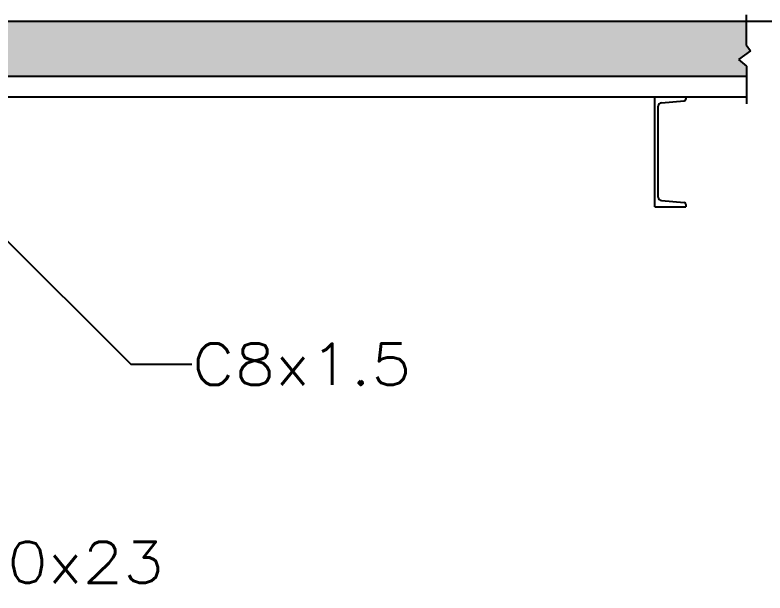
# Model space of a CAD drawing. Header units: millimetres. Extents: x -83614 to 248318, y 36678 to 90681.
# Drawn here: x 213254 to 214639, y 63938 to 65006 of the extents above; entities that cross this region are included whole.
import ezdxf

# ---------------------------------------------------------------- set-up
doc = ezdxf.new("R2010")
doc.units = ezdxf.units.MM
for name, color, linetype in [('LAYER131A', 131, 'Continuous'), ('Struc_Section_Conc', 71, 'Continuous'), ('Struc_Section_Dim', 2, 'Continuous'), ('Struc_Section_Steel', 11, 'Continuous')]:
    doc.layers.add(name, color=color, linetype=linetype)
doc.styles.add('ROMANS-115', font='romans.shx', dxfattribs={"width": 1.15})
doc.dimstyles.new('48-ROMANS-115', dxfattribs={"dimtxt": 3, "dimasz": 3, "dimexe": 3, "dimexo": 3, "dimgap": 0.0625, "dimtad": 1, "dimdec": 4, "dimzin": 1, "dimdsep": 46, "dimlunit": 4, "dimtxsty": 'ROMANS-115', "dimcen": 0.0625, "dimclrd": 256, "dimclre": 256, "dimclrt": 256, "dimadec": 0, "dimazin": 0, "dimtfac": 1, "dimtdec": 4, "dimtofl": 0, "dimtmove": 0, "dimatfit": 0, "dimfxl": 1, "dimfrac": 2, "dimtolj": 1, "dimtzin": 0, "dimarcsym": 0})

# ---------------------------------------------------------------- blocks, each defined once
blk = doc.blocks.new('*D45')
at = {"layer": 'Defpoints', "color": 0, "ltscale": 2}
for p in [(214603.7, 64995.1), (214578.3, 61413.7), (215954.2, 61413.7)]:
    blk.add_point(p, dxfattribs=at)
at = {"layer": 'Struc_Section_Dim', "lineweight": -2, "ltscale": 2}
for p, q in [((214606.7, 64995.1), (215957.2, 64995.1)), ((215954.2, 64992.1), (215954.2, 61416.7)), ((214581.3, 61413.7), (215957.2, 61413.7))]:
    blk.add_line(p, q, dxfattribs=at)
at = {"layer": 'Struc_Section_Dim', "ltscale": 2}
for points in [[(215953.7, 64992.1), (215954.7, 64992.1), (215954.2, 64995.1)], [(215953.7, 61416.7), (215954.7, 61416.7), (215954.2, 61413.7)]]:
    blk.add_solid(points, dxfattribs=at)
at = {"layer": 'Struc_Section_Dim', "ltscale": 2, "insert": (215951.8, 63204.4), "char_height": 3, "attachment_point": 5, "rotation": 90, "style": 'ROMANS-115'}
blk.add_mtext('\\A1;298\'-5 3/8" [90968]', dxfattribs=at)
blk = doc.blocks.new('*D46')
at = {"layer": 'Defpoints', "color": 0, "ltscale": 2}
for p in [(215646.1, 64995.1), (210637.4, 63204.4), (215599.8, 63204.4)]:
    blk.add_point(p, dxfattribs=at)
at = {"layer": 'Struc_Section_Dim', "lineweight": -2, "ltscale": 2}
for p, q in [((215643.1, 64995.1), (215596.8, 64995.1)), ((215599.8, 64992.1), (215599.8, 63207.4)), ((210640.4, 63204.4), (215602.8, 63204.4))]:
    blk.add_line(p, q, dxfattribs=at)
at = {"layer": 'Struc_Section_Dim', "ltscale": 2}
for points in [[(215599.3, 64992.1), (215600.3, 64992.1), (215599.8, 64995.1)], [(215599.3, 63207.4), (215600.3, 63207.4), (215599.8, 63204.4)]]:
    blk.add_solid(points, dxfattribs=at)
at = {"layer": 'Struc_Section_Dim', "ltscale": 2, "insert": (215597.5, 64099.7), "char_height": 3, "attachment_point": 5, "rotation": 90, "style": 'ROMANS-115'}
blk.add_mtext('\\A1;149\'-2 11/16" [45484]', dxfattribs=at)

msp = doc.modelspace()

# ---------------------------------------------------------------- hatches: boundary and pattern name
at = {"layer": 'LAYER131A', "ltscale": 2}
h = msp.add_hatch(dxfattribs=at)
h.set_pattern_fill('AR-CONC', color=256, scale=5.08, style=0)
h.set_pattern_definition([(50, (197830.258, 63534.68), (36.436817, -3.18781), [3.81, -41.91]), (355, (197830.26, 63534.68), (-7.04857, 38.21136), [3.048, -33.528]), (100.4514, (197833.295, 63534.415), (29.38828, 35.02353), [3.238, -35.61802]), (46.1842, (197830.26, 63544.84), (54.21585, -8.40837), [5.715, -62.865]), (96.6356, (197834.776, 63544.14), (47.48087, 49.48519), [4.857, -53.42702]), (351.1842, (197830.26, 63544.84), (47.48083, 49.48522), [4.572, -50.292]), (21, (197835.338, 63542.3), (30.32288, -20.45304), [3.81, -41.91]), (326, (197835.34, 63542.3), (12.36042, 36.83762), [3.048, -33.528]), (71.4514, (197837.865, 63540.596), (42.68331, 16.38455), [3.238, -35.61802]), (37.5, (197830.258, 63534.68), (0.617721, 16.911008), [0, -33.1216, 0, -34.036, 0, -33.655]), (7.5, (197830.258, 63534.68), (13.363933, 20.036115), [0, -19.4056, 0, -32.3596, 0, -12.827]), (327.5, (197818.93, 63534.68), (27.11818, -1.145787), [0, -12.7, 0, -39.624, 0, -52.578]), (317.5, (197813.85, 63534.68), (29.625857, 5.085333), [0, -16.51, 0, -26.3144, 0, -37.338])])
h.paths.add_polyline_path([(214603.74771, 64995.06961), (213119.43327, 64995.06961), (213119.43327, 64893.46961), (214604.73641, 64893.46961), (214604.73641, 64911.6534), (214589.90605, 64924.49134), (214611.65725, 64940.29189), (214603.74771, 64951.15477)])

# ---------------------------------------------------------------- linework, layer by layer
at = {"layer": 'Struc_Section_Conc', "ltscale": 2}
for p, q in [((213119.43327, 64995.06961), (214603.74771, 64995.06961)), ((214603.74771, 65006.45669), (214603.74771, 64951.15477)), ((214611.65725, 64940.29189), (214589.90605, 64924.49134)), ((214603.74771, 64951.15477), (214611.65725, 64940.29189)), ((214589.90605, 64924.49134), (214604.73641, 64911.6534)), ((214604.73641, 64911.6534), (214604.73641, 64842.52599)), ((213119.43327, 64893.46961), (214604.73641, 64893.46961)), ((213119.43327, 64855.36961), (214604.73641, 64855.36961))]:
    msp.add_line(p, q, dxfattribs=at)
at = {"layer": 'Struc_Section_Steel', "ltscale": 2}
for p, q in [((214435.40727, 64652.16961), (214435.40727, 64855.36961)), ((214435.40727, 64855.36961), (214492.55727, 64855.36961)), ((214447.55383, 64844.12953), (214489.65898, 64847.81325)), ((214492.55727, 64855.36961), (214492.55727, 64850.97617)), ((214441.75727, 64669.73552), (214441.75727, 64837.80369)), ((214447.55383, 64663.40969), (214489.65898, 64659.72596)), ((214435.40727, 64652.16961), (214492.55727, 64652.16961)), ((214492.55727, 64656.56304), (214492.55727, 64652.16961))]:
    msp.add_line(p, q, dxfattribs=at)
for centre, radius, start, end in [((214448.10727, 64837.80369), 6.35, 95, 180), ((214489.38227, 64850.97617), 3.175, 275, 0), ((214448.10727, 64669.73552), 6.35, 180, 265), ((214489.38227, 64656.56304), 3.175, 0, 85)]:
    msp.add_arc(centre, radius, start, end, dxfattribs=at)

# ---------------------------------------------------------------- texts
at = {"layer": 'Struc_Section_Dim', "ltscale": 2, "char_height": 76.2, "attachment_point": 1, "style": 'ROMANS-115'}
for s, insert in [('\\A1;C8x1.5', (213580.66479, 64399.22523)), ('\\A1;C250x23', (213010.64159, 64033.24979))]:
    msp.add_mtext(s, dxfattribs=dict(at, insert=insert))

# ---------------------------------------------------------------- dimensions: what is measured, and where the dimension line sits
at = {"layer": 'Struc_Section_Dim', "ltscale": 2}
for base, p1, p2, picture, middle in [((215599.80137, 63204.36961), (215646.1073, 64995.06961), (210637.37015, 63204.36961), '*D46', (215597.45315, 64099.71961)), ((215954.1976, 61413.66961), (214603.74771, 64995.06961), (214578.34771, 61413.66961), '*D45', (215951.84939, 63204.36961))]:
    dim = msp.add_linear_dim(base=base, p1=p1, p2=p2, angle=90, dimstyle='48-ROMANS-115', dxfattribs=at)
    dim.commit()
    dim.dimension.update_dxf_attribs({"geometry": picture, "text_midpoint": middle})

# ---------------------------------------------------------------- leaders
at = {"layer": 'Struc_Section_Dim', "ltscale": 2, "annotation_type": 0, "has_hookline": 1, "hookline_direction": 0}
for points, text_width in [([(213176.58327, 64652.16961), (213467.62765, 64361.12523), (213580.60229, 64361.12523)], 425.63143), ([(212418.19176, 64320.35116), (212743.39313, 63995.14979), (213010.57909, 63995.14979)], 550.81714)]:
    msp.add_leader(points, dimstyle='48-ROMANS-115', override={"dimgap": 0.0625, "dimtad": 0}, dxfattribs=dict(at, text_width=text_width))

doc.saveas('drawing.dxf')
